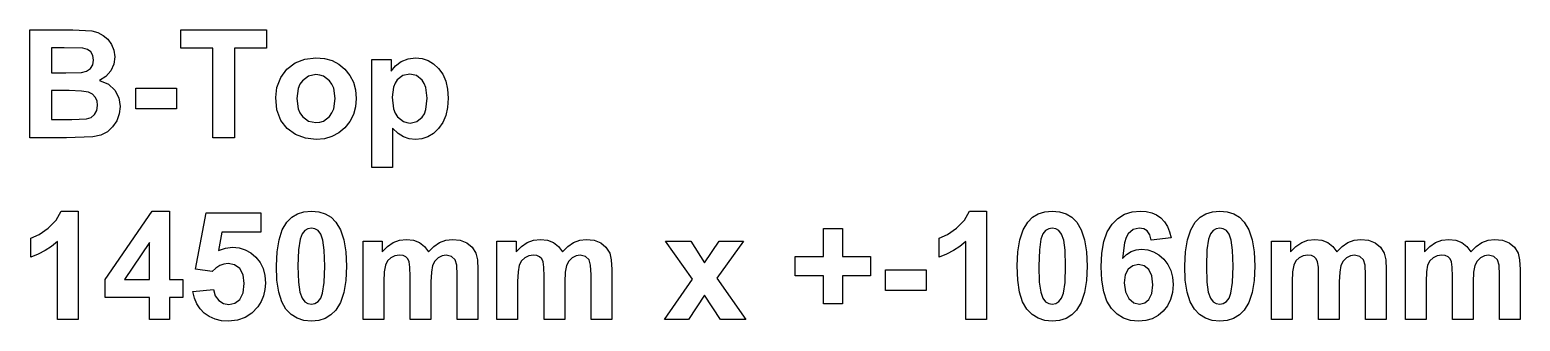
# Model space of a CAD drawing. Header units: metres. Extents: x 298 to 6408, y -126 to 1371.
# Drawn here: x 2250 to 3066, y 589 to 748 of the extents above; entities that cross this region are included whole.
import ezdxf

# ---------------------------------------------------------------- set-up
doc = ezdxf.new("R2010")
doc.units = ezdxf.units.M

msp = doc.modelspace()

# ---------------------------------------------------------------- linework, layer by layer
at = {"layer": 'B-Top 1450mm x +'}
for p, q in [((2249.99, 747.87), (2273.57, 747.87)), ((2249.99, 688.88), (2249.99, 747.87)), ((2273.57, 747.87), (2284.02, 747.29)), ((2284.02, 747.29), (2287.28, 746.39)), ((2287.28, 746.39), (2290.17, 744.86)), ((2290.17, 744.86), (2292.66, 742.7)), ((2292.66, 742.7), (2294.7, 739.93)), ((2332.69, 737.89), (2332.69, 747.87)), ((2332.69, 747.87), (2379.57, 747.87)), ((2379.57, 747.87), (2379.57, 737.89)), ((2261.9, 738.06), (2261.9, 724.41)), ((2268.74, 738.06), (2261.9, 738.06)), ((2278.93, 737.85), (2268.74, 738.06)), ((2281.54, 737.16), (2278.93, 737.85)), ((2283.41, 735.78), (2281.54, 737.16)), ((2284.54, 733.82), (2283.41, 735.78)), ((2294.7, 739.93), (2296.06, 736.66)), ((2296.06, 736.66), (2296.51, 733.03)), ((2350.19, 737.89), (2332.69, 737.89)), ((2350.19, 688.88), (2350.19, 737.89)), ((2379.57, 737.89), (2362.1, 737.89)), ((2362.1, 737.89), (2362.1, 688.88)), ((2281.09, 725.32), (2283.17, 726.73)), ((2283.17, 726.73), (2284.48, 728.76)), ((2284.48, 728.76), (2284.92, 731.34)), ((2284.92, 731.34), (2284.54, 733.82)), ((2295.95, 729.05), (2294.28, 725.42)), ((2296.51, 733.03), (2295.95, 729.05)), ((2387.34, 721.76), (2390.69, 726.41)), ((2390.69, 726.41), (2395.2, 729.81)), ((2395.2, 729.81), (2400.59, 731.89)), ((2400.59, 731.89), (2406.57, 732.58)), ((2406.57, 732.58), (2411.2, 732.19)), ((2411.2, 732.19), (2415.39, 731.01)), ((2415.39, 731.01), (2419.15, 729.04)), ((2419.15, 729.04), (2422.47, 726.29)), ((2422.47, 726.29), (2425.18, 722.93)), ((2437.2, 731.62), (2447.74, 731.62)), ((2437.2, 672.62), (2437.2, 731.62)), ((2447.74, 731.62), (2447.74, 725.34)), ((2447.74, 725.34), (2450.15, 728.26)), ((2450.15, 728.26), (2453.29, 730.57)), ((2453.29, 730.57), (2456.98, 732.08)), ((2456.98, 732.08), (2461.06, 732.58)), ((2461.06, 732.58), (2464.64, 732.22)), ((2464.64, 732.22), (2467.94, 731.12)), ((2467.94, 731.12), (2470.96, 729.3)), ((2470.96, 729.3), (2473.69, 726.75)), ((2473.69, 726.75), (2475.97, 723.54)), ((2261.9, 724.41), (2269.71, 724.41)), ((2269.71, 724.41), (2278.36, 724.62)), ((2278.36, 724.62), (2281.09, 725.32)), ((2291.65, 722.39), (2288.22, 720.23)), ((2288.22, 720.23), (2292.99, 718.11)), ((2294.28, 725.42), (2291.65, 722.39)), ((2292.99, 718.11), (2296.51, 714.88)), ((2385.25, 716.4), (2387.34, 721.76)), ((2397.85, 718.11), (2396.9, 715.86)), ((2399.17, 719.99), (2397.85, 718.11)), ((2402.54, 722.52), (2399.17, 719.99)), ((2406.61, 723.37), (2402.54, 722.52)), ((2408.74, 723.16), (2406.61, 723.37)), ((2410.68, 722.52), (2408.74, 723.16)), ((2414.04, 719.99), (2410.68, 722.52)), ((2415.35, 718.12), (2414.04, 719.99)), ((2416.28, 715.88), (2415.35, 718.12)), ((2425.18, 722.93), (2427.11, 719.16)), ((2427.11, 719.16), (2428.28, 714.97)), ((2449.92, 718.66), (2449.07, 716.48)), ((2451.12, 720.45), (2449.92, 718.66)), ((2454.21, 722.85), (2451.12, 720.45)), ((2458, 723.65), (2454.21, 722.85)), ((2461.66, 722.83), (2458, 723.65)), ((2464.68, 720.39), (2461.66, 722.83)), ((2465.86, 718.54), (2464.68, 720.39)), ((2466.7, 716.27), (2465.86, 718.54)), ((2475.97, 723.54), (2477.59, 719.77)), ((2477.59, 719.77), (2478.56, 715.42)), ((2261.9, 714.6), (2261.9, 698.82)), ((2271.52, 714.6), (2261.9, 714.6)), ((2278.23, 714.38), (2271.52, 714.6)), ((2282.08, 713.75), (2278.23, 714.38)), ((2284.23, 712.65), (2282.08, 713.75)), ((2285.81, 711.05), (2284.23, 712.65)), ((2286.77, 709), (2285.81, 711.05)), ((2296.51, 714.88), (2298.68, 710.76)), ((2298.68, 710.76), (2299.41, 705.98)), ((2308.1, 704.62), (2308.1, 715.92)), ((2308.1, 715.92), (2330.31, 715.92)), ((2330.31, 715.92), (2330.31, 704.62)), ((2384.56, 710.85), (2385.25, 716.4)), ((2385.25, 704.05), (2384.56, 710.85)), ((2396.9, 715.86), (2396.15, 710.25)), ((2396.15, 710.25), (2396.9, 704.64)), ((2417.03, 710.33), (2416.28, 715.88)), ((2416.28, 704.66), (2417.03, 710.33)), ((2428.66, 710.37), (2428.27, 705.73)), ((2428.28, 714.97), (2428.66, 710.37)), ((2449.07, 716.48), (2448.38, 710.97)), ((2448.38, 710.97), (2449.1, 704.71)), ((2467.38, 710.41), (2466.7, 716.27)), ((2466.72, 704.22), (2467.38, 710.41)), ((2478.56, 715.42), (2478.89, 710.49)), ((2478.89, 710.49), (2478.56, 705.44)), ((2283.51, 700.01), (2285.42, 701.54)), ((2285.42, 701.54), (2286.68, 703.72)), ((2286.68, 703.72), (2287.09, 706.55)), ((2287.09, 706.55), (2286.77, 709)), ((2298.94, 702.01), (2297.54, 698.16)), ((2299.41, 705.98), (2298.94, 702.01)), ((2330.31, 704.62), (2308.1, 704.62)), ((2387.34, 698.36), (2385.25, 704.05)), ((2396.9, 704.64), (2397.85, 702.39)), ((2397.85, 702.39), (2399.17, 700.51)), ((2414.04, 700.51), (2415.35, 702.39)), ((2415.35, 702.39), (2416.28, 704.66)), ((2427.1, 701.5), (2425.14, 697.69)), ((2428.27, 705.73), (2427.1, 701.5)), ((2449.1, 704.71), (2449.99, 702.29)), ((2449.99, 702.29), (2451.24, 700.33)), ((2464.76, 700.05), (2465.9, 701.88)), ((2465.9, 701.88), (2466.72, 704.22)), ((2478.56, 705.44), (2477.58, 700.98)), ((2261.9, 698.82), (2272.93, 698.82)), ((2272.93, 698.82), (2281.1, 699.18)), ((2281.1, 699.18), (2283.51, 700.01)), ((2295.32, 694.74), (2292.43, 692.08)), ((2297.54, 698.16), (2295.32, 694.74)), ((2390.75, 693.85), (2387.34, 698.36)), ((2395.44, 690.57), (2390.75, 693.85)), ((2399.17, 700.51), (2402.54, 697.98)), ((2402.54, 697.98), (2406.61, 697.13)), ((2406.61, 697.13), (2408.74, 697.34)), ((2408.74, 697.34), (2410.68, 697.98)), ((2410.68, 697.98), (2414.04, 700.51)), ((2422.41, 694.29), (2419.08, 691.5)), ((2425.14, 697.69), (2422.41, 694.29)), ((2451.61, 691.24), (2448.5, 694.15)), ((2448.5, 694.15), (2448.5, 672.62)), ((2451.24, 700.33), (2454.41, 697.75)), ((2454.41, 697.75), (2456.23, 697.1)), ((2456.23, 697.1), (2458.2, 696.89)), ((2458.2, 696.89), (2461.81, 697.68)), ((2461.81, 697.68), (2464.76, 700.05)), ((2473.65, 693.85), (2470.9, 691.25)), ((2475.94, 697.12), (2473.65, 693.85)), ((2477.58, 700.98), (2475.94, 697.12)), ((2270.07, 688.88), (2249.99, 688.88)), ((2284.44, 689.28), (2270.07, 688.88)), ((2288.81, 690.24), (2284.44, 689.28)), ((2292.43, 692.08), (2288.81, 690.24)), ((2362.1, 688.88), (2350.19, 688.88)), ((2400.91, 688.58), (2395.44, 690.57)), ((2406.65, 687.92), (2400.91, 688.58)), ((2411.2, 688.31), (2406.65, 687.92)), ((2415.34, 689.51), (2411.2, 688.31)), ((2419.08, 691.5), (2415.34, 689.51)), ((2454.56, 689.32), (2451.61, 691.24)), ((2457.6, 688.27), (2454.56, 689.32)), ((2460.98, 687.92), (2457.6, 688.27)), ((2464.56, 688.29), (2460.98, 687.92)), ((2467.87, 689.4), (2464.56, 688.29)), ((2470.9, 691.25), (2467.87, 689.4)), ((2448.5, 672.62), (2437.2, 672.62)), ((2264.47, 643.7), (2267.22, 648.76)), ((2267.22, 648.76), (2276.39, 648.76)), ((2276.39, 648.76), (2276.39, 589.52)), ((2291.32, 611.3), (2316.91, 648.76)), ((2316.91, 648.76), (2326.41, 648.76)), ((2326.41, 648.76), (2326.41, 611.34)), ((2340.66, 617.01), (2346.45, 647.71)), ((2346.45, 647.71), (2376.35, 647.71)), ((2376.35, 647.71), (2376.35, 637.13)), ((2390.72, 642.72), (2393.35, 645.36)), ((2393.35, 645.36), (2396.45, 647.25)), ((2396.45, 647.25), (2400.03, 648.38)), ((2400.03, 648.38), (2404.08, 648.76)), ((2404.08, 648.76), (2408.13, 648.38)), ((2408.13, 648.38), (2411.71, 647.23)), ((2411.71, 647.23), (2414.83, 645.32)), ((2414.83, 645.32), (2417.48, 642.64)), ((2761.57, 643.7), (2764.32, 648.76)), ((2764.32, 648.76), (2773.49, 648.76)), ((2773.49, 648.76), (2773.49, 589.52)), ((2796.15, 642.72), (2798.78, 645.36)), ((2798.78, 645.36), (2801.88, 647.25)), ((2801.88, 647.25), (2805.46, 648.38)), ((2805.46, 648.38), (2809.51, 648.76)), ((2809.51, 648.76), (2813.56, 648.38)), ((2813.56, 648.38), (2817.14, 647.23)), ((2817.14, 647.23), (2820.26, 645.32)), ((2820.26, 645.32), (2822.91, 642.64)), ((2842.23, 641.6), (2845.45, 644.73)), ((2845.45, 644.73), (2849.12, 646.97)), ((2849.12, 646.97), (2853.23, 648.31)), ((2853.23, 648.31), (2857.8, 648.76)), ((2857.8, 648.76), (2861.01, 648.53)), ((2861.01, 648.53), (2863.94, 647.82)), ((2863.94, 647.82), (2866.58, 646.64)), ((2866.58, 646.64), (2868.93, 645)), ((2868.93, 645), (2870.93, 642.9)), ((2887.82, 642.72), (2890.45, 645.36)), ((2890.45, 645.36), (2893.55, 647.25)), ((2893.55, 647.25), (2897.13, 648.38)), ((2897.13, 648.38), (2901.18, 648.76)), ((2901.18, 648.76), (2905.23, 648.38)), ((2905.23, 648.38), (2908.81, 647.23)), ((2908.81, 647.23), (2911.93, 645.32)), ((2911.93, 645.32), (2914.58, 642.64)), ((2255.09, 635.93), (2260.09, 639.32)), ((2260.09, 639.32), (2264.47, 643.7)), ((2355.02, 637.13), (2353.25, 627.11)), ((2376.35, 637.13), (2355.02, 637.13)), ((2386.37, 633.07), (2388.18, 638.48)), ((2388.18, 638.48), (2390.72, 642.72)), ((2398.99, 636.25), (2397.92, 633.39)), ((2400.41, 638.08), (2398.99, 636.25)), ((2402.13, 639.06), (2400.41, 638.08)), ((2404.08, 639.38), (2402.13, 639.06)), ((2406.01, 639.06), (2404.08, 639.38)), ((2407.72, 638.08), (2406.01, 639.06)), ((2409.17, 636.12), (2407.72, 638.08)), ((2417.48, 642.64), (2419.99, 638.43)), ((2419.99, 638.43), (2421.79, 633.02)), ((2684.36, 623.93), (2684.36, 639.26)), ((2684.36, 639.26), (2694.66, 639.26)), ((2694.66, 639.26), (2694.66, 623.93)), ((2752.2, 635.93), (2757.2, 639.32)), ((2757.2, 639.32), (2761.57, 643.7)), ((2791.8, 633.07), (2793.61, 638.48)), ((2793.61, 638.48), (2796.15, 642.72)), ((2804.42, 636.25), (2803.35, 633.39)), ((2805.85, 638.08), (2804.42, 636.25)), ((2807.57, 639.06), (2805.85, 638.08)), ((2809.51, 639.38), (2807.57, 639.06)), ((2811.45, 639.06), (2809.51, 639.38)), ((2813.15, 638.08), (2811.45, 639.06)), ((2814.6, 636.12), (2813.15, 638.08)), ((2822.91, 642.64), (2825.43, 638.43)), ((2825.43, 638.43), (2827.23, 633.02)), ((2837.73, 632.17), (2839.6, 637.45)), ((2839.6, 637.45), (2842.23, 641.6)), ((2851.06, 636.25), (2849.94, 634.2)), ((2853.81, 638.66), (2851.06, 636.25)), ((2857.11, 639.46), (2853.81, 638.66)), ((2859.56, 639.06), (2857.11, 639.46)), ((2861.5, 637.85), (2859.56, 639.06)), ((2862.87, 635.8), (2861.5, 637.85)), ((2870.93, 642.9), (2872.53, 640.38)), ((2872.53, 640.38), (2873.74, 637.44)), ((2873.74, 637.44), (2874.54, 634.07)), ((2883.47, 633.07), (2885.28, 638.48)), ((2885.28, 638.48), (2887.82, 642.72)), ((2896.09, 636.25), (2895.02, 633.39)), ((2897.52, 638.08), (2896.09, 636.25)), ((2899.24, 639.06), (2897.52, 638.08)), ((2901.18, 639.38), (2899.24, 639.06)), ((2903.12, 639.06), (2901.18, 639.38)), ((2904.82, 638.08), (2903.12, 639.06)), ((2906.27, 636.12), (2904.82, 638.08)), ((2914.58, 642.64), (2917.1, 638.43)), ((2917.1, 638.43), (2918.9, 633.02)), ((2250.47, 633.83), (2255.09, 635.93)), ((2250.47, 623.57), (2250.47, 633.83)), ((2261.85, 629.43), (2258.33, 627.1)), ((2265.08, 632.14), (2261.85, 629.43)), ((2265.08, 589.52), (2265.08, 632.14)), ((2315.46, 631.5), (2301.9, 611.34)), ((2315.46, 611.34), (2315.46, 631.5)), ((2353.25, 627.11), (2357.07, 628.53)), ((2357.07, 628.53), (2360.98, 629)), ((2360.98, 629), (2364.6, 628.66)), ((2364.6, 628.66), (2367.93, 627.63)), ((2385.28, 626.49), (2386.37, 633.07)), ((2397.92, 633.39), (2397.04, 627.5)), ((2410.35, 632.88), (2409.17, 636.12)), ((2411.14, 627.38), (2410.35, 632.88)), ((2421.79, 633.02), (2422.87, 626.41)), ((2432.37, 632.26), (2442.79, 632.26)), ((2432.37, 589.52), (2432.37, 632.26)), ((2442.79, 632.26), (2442.79, 626.43)), ((2442.79, 626.43), (2445.72, 629.4)), ((2445.72, 629.4), (2448.92, 631.53)), ((2448.92, 631.53), (2452.38, 632.8)), ((2452.38, 632.8), (2456.11, 633.23)), ((2456.11, 633.23), (2459.94, 632.8)), ((2459.94, 632.8), (2463.23, 631.54)), ((2463.23, 631.54), (2465.98, 629.41)), ((2465.98, 629.41), (2468.18, 626.43)), ((2468.18, 626.43), (2471.11, 629.41)), ((2471.11, 629.41), (2474.26, 631.54)), ((2474.26, 631.54), (2477.63, 632.8)), ((2477.63, 632.8), (2481.22, 633.23)), ((2481.22, 633.23), (2485.57, 632.75)), ((2485.57, 632.75), (2489.19, 631.32)), ((2489.19, 631.32), (2492.03, 628.96)), ((2492.03, 628.96), (2494.06, 625.7)), ((2505.65, 632.26), (2516.07, 632.26)), ((2505.65, 589.52), (2505.65, 632.26)), ((2516.07, 632.26), (2516.07, 626.43)), ((2516.07, 626.43), (2519, 629.4)), ((2519, 629.4), (2522.2, 631.53)), ((2522.2, 631.53), (2525.66, 632.8)), ((2525.66, 632.8), (2529.39, 633.23)), ((2529.39, 633.23), (2533.22, 632.8)), ((2533.22, 632.8), (2536.51, 631.54)), ((2536.51, 631.54), (2539.26, 629.41)), ((2539.26, 629.41), (2541.46, 626.43)), ((2541.46, 626.43), (2544.39, 629.41)), ((2544.39, 629.41), (2547.54, 631.54)), ((2547.54, 631.54), (2550.91, 632.8)), ((2550.91, 632.8), (2554.5, 633.23)), ((2554.5, 633.23), (2558.84, 632.75)), ((2558.84, 632.75), (2562.47, 631.32)), ((2562.47, 631.32), (2565.31, 628.96)), ((2565.31, 628.96), (2567.34, 625.7)), ((2612.65, 611.54), (2597.88, 632.26)), ((2597.88, 632.26), (2611.68, 632.26)), ((2611.68, 632.26), (2619.25, 620.51)), ((2619.25, 620.51), (2627.22, 632.26)), ((2640.49, 632.26), (2626.01, 612.02)), ((2627.22, 632.26), (2640.49, 632.26)), ((2747.58, 633.83), (2752.2, 635.93)), ((2747.58, 623.57), (2747.58, 633.83)), ((2758.95, 629.43), (2755.43, 627.1)), ((2762.19, 632.14), (2758.95, 629.43)), ((2762.19, 589.52), (2762.19, 632.14)), ((2790.72, 626.49), (2791.8, 633.07)), ((2803.35, 633.39), (2802.48, 627.5)), ((2815.79, 632.88), (2814.6, 636.12)), ((2816.57, 627.38), (2815.79, 632.88)), ((2827.23, 633.02), (2828.3, 626.41)), ((2836.6, 625.76), (2837.73, 632.17)), ((2849.04, 631.29), (2847.94, 622.84)), ((2849.94, 634.2), (2849.04, 631.29)), ((2863.59, 632.86), (2862.87, 635.8)), ((2874.54, 634.07), (2863.59, 632.86)), ((2882.39, 626.49), (2883.47, 633.07)), ((2895.02, 633.39), (2894.15, 627.5)), ((2907.46, 632.88), (2906.27, 636.12)), ((2908.24, 627.38), (2907.46, 632.88)), ((2918.9, 633.02), (2919.97, 626.41)), ((2929.47, 632.26), (2939.89, 632.26)), ((2929.47, 589.52), (2929.47, 632.26)), ((2939.89, 632.26), (2939.89, 626.43)), ((2939.89, 626.43), (2942.82, 629.4)), ((2942.82, 629.4), (2946.02, 631.53)), ((2946.02, 631.53), (2949.48, 632.8)), ((2949.48, 632.8), (2953.21, 633.23)), ((2953.21, 633.23), (2957.04, 632.8)), ((2957.04, 632.8), (2960.33, 631.54)), ((2960.33, 631.54), (2963.08, 629.41)), ((2963.08, 629.41), (2965.28, 626.43)), ((2965.28, 626.43), (2968.21, 629.41)), ((2968.21, 629.41), (2971.36, 631.54)), ((2971.36, 631.54), (2974.73, 632.8)), ((2974.73, 632.8), (2978.32, 633.23)), ((2978.32, 633.23), (2982.67, 632.75)), ((2982.67, 632.75), (2986.29, 631.32)), ((2986.29, 631.32), (2989.14, 628.96)), ((2989.14, 628.96), (2991.16, 625.7)), ((3002.75, 632.26), (3013.17, 632.26)), ((3002.75, 589.52), (3002.75, 632.26)), ((3013.17, 632.26), (3013.17, 626.43)), ((3013.17, 626.43), (3016.1, 629.4)), ((3016.1, 629.4), (3019.3, 631.53)), ((3019.3, 631.53), (3022.76, 632.8)), ((3022.76, 632.8), (3026.49, 633.23)), ((3026.49, 633.23), (3030.32, 632.8)), ((3030.32, 632.8), (3033.61, 631.54)), ((3033.61, 631.54), (3036.36, 629.41)), ((3036.36, 629.41), (3038.56, 626.43)), ((3038.56, 626.43), (3041.49, 629.41)), ((3041.49, 629.41), (3044.64, 631.54)), ((3044.64, 631.54), (3048.01, 632.8)), ((3048.01, 632.8), (3051.6, 633.23)), ((3051.6, 633.23), (3055.95, 632.75)), ((3055.95, 632.75), (3059.57, 631.32)), ((3059.57, 631.32), (3062.42, 628.96)), ((3062.42, 628.96), (3064.44, 625.7)), ((2254.54, 625.15), (2250.47, 623.57)), ((2258.33, 627.1), (2254.54, 625.15)), ((2358.56, 619.99), (2356.19, 619.72)), ((2362.1, 619.31), (2358.56, 619.99)), ((2367.93, 627.63), (2370.98, 625.92)), ((2370.98, 625.92), (2373.73, 623.53)), ((2373.73, 623.53), (2376.02, 620.59)), ((2376.02, 620.59), (2377.66, 617.24)), ((2384.92, 618.74), (2385.28, 626.49)), ((2397.04, 627.5), (2396.75, 618.62)), ((2411.4, 618.62), (2411.14, 627.38)), ((2422.87, 626.41), (2423.23, 618.62)), ((2445.78, 621.45), (2444.58, 619.1)), ((2447.58, 623.17), (2445.78, 621.45)), ((2449.8, 624.22), (2447.58, 623.17)), ((2452.29, 624.58), (2449.8, 624.22)), ((2454.23, 624.35), (2452.29, 624.58)), ((2455.73, 623.69), (2454.23, 624.35)), ((2456.83, 622.57), (2455.73, 623.69)), ((2457.6, 620.99), (2456.83, 622.57)), ((2458.05, 618.08), (2457.6, 620.99)), ((2471.65, 621.34), (2470.43, 618.88)), ((2473.45, 623.13), (2471.65, 621.34)), ((2475.62, 624.21), (2473.45, 623.13)), ((2477.92, 624.58), (2475.62, 624.21)), ((2480.76, 623.97), (2477.92, 624.58)), ((2482.75, 622.16), (2480.76, 623.97)), ((2483.62, 619.18), (2482.75, 622.16)), ((2494.06, 625.7), (2494.93, 622.12)), ((2494.93, 622.12), (2495.22, 616.85)), ((2519.06, 621.45), (2517.86, 619.1)), ((2520.86, 623.17), (2519.06, 621.45)), ((2523.08, 624.22), (2520.86, 623.17)), ((2525.57, 624.58), (2523.08, 624.22)), ((2527.51, 624.35), (2525.57, 624.58)), ((2529.01, 623.69), (2527.51, 624.35)), ((2530.11, 622.57), (2529.01, 623.69)), ((2530.88, 620.99), (2530.11, 622.57)), ((2531.33, 618.08), (2530.88, 620.99)), ((2544.93, 621.34), (2543.71, 618.88)), ((2546.73, 623.13), (2544.93, 621.34)), ((2548.9, 624.21), (2546.73, 623.13)), ((2551.2, 624.58), (2548.9, 624.21)), ((2554.04, 623.97), (2551.2, 624.58)), ((2556.03, 622.16), (2554.04, 623.97)), ((2556.9, 619.18), (2556.03, 622.16)), ((2567.34, 625.7), (2568.21, 622.12)), ((2568.21, 622.12), (2568.5, 616.85)), ((2668.91, 613.35), (2668.91, 623.93)), ((2668.91, 623.93), (2684.36, 623.93)), ((2694.66, 623.93), (2710.15, 623.93)), ((2710.15, 623.93), (2710.15, 613.35)), ((2751.64, 625.15), (2747.58, 623.57)), ((2755.43, 627.1), (2751.64, 625.15)), ((2790.35, 618.74), (2790.72, 626.49)), ((2802.48, 627.5), (2802.19, 618.62)), ((2816.83, 618.62), (2816.57, 627.38)), ((2828.3, 626.41), (2828.66, 618.62)), ((2836.23, 618.22), (2836.6, 625.76)), ((2847.94, 622.84), (2850.18, 625.03)), ((2850.18, 625.03), (2852.68, 626.59)), ((2852.68, 626.59), (2855.43, 627.52)), ((2855.43, 627.52), (2858.44, 627.83)), ((2858.44, 627.83), (2861.86, 627.5)), ((2861.86, 627.5), (2865.02, 626.49)), ((2865.02, 626.49), (2867.92, 624.8)), ((2867.92, 624.8), (2870.58, 622.44)), ((2870.58, 622.44), (2872.78, 619.55)), ((2882.02, 618.74), (2882.39, 626.49)), ((2894.15, 627.5), (2893.86, 618.62)), ((2908.5, 618.62), (2908.24, 627.38)), ((2919.97, 626.41), (2920.33, 618.62)), ((2942.88, 621.45), (2941.68, 619.1)), ((2944.68, 623.17), (2942.88, 621.45)), ((2946.9, 624.22), (2944.68, 623.17)), ((2949.39, 624.58), (2946.9, 624.22)), ((2951.33, 624.35), (2949.39, 624.58)), ((2952.83, 623.69), (2951.33, 624.35)), ((2953.93, 622.57), (2952.83, 623.69)), ((2954.7, 620.99), (2953.93, 622.57)), ((2955.15, 618.08), (2954.7, 620.99)), ((2968.75, 621.34), (2967.54, 618.88)), ((2970.56, 623.13), (2968.75, 621.34)), ((2972.72, 624.21), (2970.56, 623.13)), ((2975.02, 624.58), (2972.72, 624.21)), ((2977.86, 623.97), (2975.02, 624.58)), ((2979.85, 622.16), (2977.86, 623.97)), ((2980.73, 619.18), (2979.85, 622.16)), ((2991.16, 625.7), (2992.03, 622.12)), ((2992.03, 622.12), (2992.33, 616.85)), ((3016.16, 621.45), (3014.96, 619.1)), ((3017.96, 623.17), (3016.16, 621.45)), ((3020.18, 624.22), (3017.96, 623.17)), ((3022.67, 624.58), (3020.18, 624.22)), ((3024.61, 624.35), (3022.67, 624.58)), ((3026.11, 623.69), (3024.61, 624.35)), ((3027.21, 622.57), (3026.11, 623.69)), ((3027.98, 620.99), (3027.21, 622.57)), ((3028.43, 618.08), (3027.98, 620.99)), ((3042.03, 621.34), (3040.82, 618.88)), ((3043.83, 623.13), (3042.03, 621.34)), ((3046, 624.21), (3043.83, 623.13)), ((3048.3, 624.58), (3046, 624.21)), ((3051.14, 623.97), (3048.3, 624.58)), ((3053.13, 622.16), (3051.14, 623.97)), ((3054.01, 619.18), (3053.13, 622.16)), ((3064.44, 625.7), (3065.31, 622.12)), ((3065.31, 622.12), (3065.61, 616.85)), ((2349.83, 615.68), (2340.66, 617.01)), ((2351.83, 617.57), (2349.83, 615.68)), ((2353.95, 618.91), (2351.83, 617.57)), ((2356.19, 619.72), (2353.95, 618.91)), ((2364.9, 617.27), (2362.1, 619.31)), ((2366.73, 613.88), (2364.9, 617.27)), ((2367.34, 609.12), (2366.73, 613.88)), ((2377.66, 617.24), (2378.64, 613.49)), ((2378.64, 613.49), (2378.97, 609.32)), ((2385.25, 610.9), (2384.92, 618.74)), ((2396.75, 618.62), (2397.01, 609.86)), ((2411.11, 609.75), (2411.4, 618.62)), ((2423.23, 618.62), (2422.87, 610.84)), ((2443.9, 615.57), (2443.67, 610.29)), ((2444.58, 619.1), (2443.9, 615.57)), ((2458.2, 612.95), (2458.05, 618.08)), ((2458.2, 589.52), (2458.2, 612.95)), ((2469.74, 615.27), (2469.51, 610.05)), ((2470.43, 618.88), (2469.74, 615.27)), ((2483.92, 613.95), (2483.62, 619.18)), ((2483.92, 589.52), (2483.92, 613.95)), ((2495.22, 616.85), (2495.22, 589.52)), ((2517.18, 615.57), (2516.95, 610.29)), ((2517.86, 619.1), (2517.18, 615.57)), ((2531.48, 612.95), (2531.33, 618.08)), ((2531.48, 589.52), (2531.48, 612.95)), ((2543.02, 615.27), (2542.79, 610.05)), ((2543.71, 618.88), (2543.02, 615.27)), ((2557.2, 613.95), (2556.9, 619.18)), ((2557.2, 589.52), (2557.2, 613.95)), ((2568.5, 616.85), (2568.5, 589.52)), ((2626.01, 612.02), (2641.82, 589.52)), ((2684.36, 613.35), (2668.91, 613.35)), ((2684.36, 598.02), (2684.36, 613.35)), ((2710.15, 613.35), (2694.66, 613.35)), ((2694.66, 613.35), (2694.66, 598.02)), ((2718.24, 605.26), (2718.24, 616.57)), ((2718.24, 616.57), (2740.45, 616.57)), ((2740.45, 616.57), (2740.45, 605.26)), ((2790.68, 610.9), (2790.35, 618.74)), ((2802.19, 618.62), (2802.45, 609.86)), ((2816.54, 609.75), (2816.83, 618.62)), ((2828.66, 618.62), (2828.3, 610.84)), ((2836.59, 610.86), (2836.23, 618.22)), ((2849.47, 613.79), (2848.91, 609.4)), ((2851.16, 616.95), (2849.47, 613.79)), ((2853.66, 618.87), (2851.16, 616.95)), ((2856.67, 619.5), (2853.66, 618.87)), ((2859.77, 618.84), (2856.67, 619.5)), ((2862.31, 616.83), (2859.77, 618.84)), ((2864, 613.38), (2862.31, 616.83)), ((2864.56, 608.4), (2864, 613.38)), ((2872.78, 619.55), (2874.36, 616.27)), ((2874.36, 616.27), (2875.31, 612.59)), ((2875.31, 612.59), (2875.63, 608.52)), ((2882.35, 610.9), (2882.02, 618.74)), ((2893.86, 618.62), (2894.12, 609.86)), ((2908.21, 609.75), (2908.5, 618.62)), ((2920.33, 618.62), (2919.97, 610.84)), ((2941, 615.57), (2940.78, 610.29)), ((2941.68, 619.1), (2941, 615.57)), ((2955.3, 612.95), (2955.15, 618.08)), ((2955.3, 589.52), (2955.3, 612.95)), ((2966.84, 615.27), (2966.61, 610.05)), ((2967.54, 618.88), (2966.84, 615.27)), ((2981.02, 613.95), (2980.73, 619.18)), ((2981.02, 589.52), (2981.02, 613.95)), ((2992.33, 616.85), (2992.33, 589.52)), ((3014.28, 615.57), (3014.06, 610.29)), ((3014.96, 619.1), (3014.28, 615.57)), ((3028.58, 612.95), (3028.43, 618.08)), ((3028.58, 589.52), (3028.58, 612.95)), ((3040.12, 615.27), (3039.89, 610.05)), ((3040.82, 618.88), (3040.12, 615.27)), ((3054.3, 613.95), (3054.01, 619.18)), ((3054.3, 589.52), (3054.3, 613.95)), ((3065.61, 616.85), (3065.61, 589.52)), ((2291.32, 601.4), (2291.32, 611.3)), ((2301.9, 611.34), (2315.46, 611.34)), ((2326.41, 611.34), (2333.73, 611.34)), ((2333.73, 611.34), (2333.73, 601.4)), ((2339.29, 604.7), (2350.56, 605.86)), ((2340.05, 601.18), (2339.29, 604.7)), ((2350.56, 605.86), (2351.51, 602.44)), ((2364.88, 600.45), (2366.72, 604.06)), ((2366.72, 604.06), (2367.34, 609.12)), ((2378.7, 605.78), (2377.91, 602.43)), ((2378.97, 609.32), (2378.7, 605.78)), ((2386.24, 604.35), (2385.25, 610.9)), ((2387.89, 599.1), (2386.24, 604.35)), ((2397.01, 609.86), (2397.8, 604.35)), ((2397.8, 604.35), (2398.98, 601.12)), ((2409.17, 601.03), (2410.23, 603.89)), ((2410.23, 603.89), (2411.11, 609.75)), ((2421.78, 604.23), (2419.97, 598.81)), ((2422.87, 610.84), (2421.78, 604.23)), ((2443.67, 610.29), (2443.67, 589.52)), ((2469.51, 610.05), (2469.51, 589.52)), ((2516.95, 610.29), (2516.95, 589.52)), ((2542.79, 610.05), (2542.79, 589.52)), ((2597.24, 589.52), (2612.65, 611.54)), ((2740.45, 605.26), (2718.24, 605.26)), ((2791.67, 604.35), (2790.68, 610.9)), ((2793.32, 599.1), (2791.67, 604.35)), ((2802.45, 609.86), (2803.23, 604.35)), ((2803.23, 604.35), (2804.41, 601.12)), ((2814.6, 601.03), (2815.67, 603.89)), ((2815.67, 603.89), (2816.54, 609.75)), ((2827.22, 604.23), (2825.4, 598.81)), ((2828.3, 610.84), (2827.22, 604.23)), ((2837.67, 604.62), (2836.59, 610.86)), ((2839.47, 599.49), (2837.67, 604.62)), ((2848.91, 609.4), (2849.54, 604.52)), ((2849.54, 604.52), (2851.44, 600.89)), ((2862.47, 600.35), (2864.04, 603.59)), ((2864.04, 603.59), (2864.56, 608.4)), ((2875.29, 604.22), (2874.3, 600.36)), ((2875.63, 608.52), (2875.29, 604.22)), ((2883.34, 604.35), (2882.35, 610.9)), ((2884.99, 599.1), (2883.34, 604.35)), ((2894.12, 609.86), (2894.9, 604.35)), ((2894.9, 604.35), (2896.08, 601.12)), ((2906.27, 601.03), (2907.34, 603.89)), ((2907.34, 603.89), (2908.21, 609.75)), ((2918.89, 604.23), (2917.07, 598.81)), ((2919.97, 610.84), (2918.89, 604.23)), ((2940.78, 610.29), (2940.78, 589.52)), ((2966.61, 610.05), (2966.61, 589.52)), ((3014.06, 610.29), (3014.06, 589.52)), ((3039.89, 610.05), (3039.89, 589.52)), ((2315.46, 601.4), (2291.32, 601.4)), ((2315.46, 589.52), (2315.46, 601.4)), ((2333.73, 601.4), (2326.41, 601.4)), ((2326.41, 601.4), (2326.41, 589.52)), ((2341.33, 598.05), (2340.05, 601.18)), ((2343.13, 595.29), (2341.33, 598.05)), ((2351.51, 602.44), (2353.41, 599.81)), ((2353.41, 599.81), (2355.97, 598.13)), ((2355.97, 598.13), (2358.89, 597.57)), ((2358.89, 597.57), (2362.15, 598.29)), ((2362.15, 598.29), (2364.88, 600.45)), ((2374.74, 596.33), (2371.58, 592.91)), ((2376.59, 599.28), (2374.74, 596.33)), ((2377.91, 602.43), (2376.59, 599.28)), ((2390.19, 595.14), (2387.89, 599.1)), ((2398.98, 601.12), (2400.43, 599.18)), ((2400.43, 599.18), (2402.14, 598.22)), ((2402.14, 598.22), (2404.08, 597.89)), ((2404.08, 597.89), (2406.02, 598.22)), ((2406.02, 598.22), (2407.74, 599.2)), ((2407.74, 599.2), (2409.17, 601.03)), ((2419.97, 598.81), (2417.44, 594.55)), ((2619.25, 602.76), (2610.47, 589.52)), ((2627.94, 589.52), (2619.25, 602.76)), ((2694.66, 598.02), (2684.36, 598.02)), ((2795.63, 595.14), (2793.32, 599.1)), ((2804.41, 601.12), (2805.87, 599.18)), ((2805.87, 599.18), (2807.57, 598.22)), ((2807.57, 598.22), (2809.51, 597.89)), ((2809.51, 597.89), (2811.45, 598.22)), ((2811.45, 598.22), (2813.17, 599.2)), ((2813.17, 599.2), (2814.6, 601.03)), ((2825.4, 598.81), (2822.87, 594.55)), ((2841.98, 595.46), (2839.47, 599.49)), ((2845.06, 592.42), (2841.98, 595.46)), ((2851.44, 600.89), (2854.16, 598.64)), ((2854.16, 598.64), (2857.24, 597.89)), ((2857.24, 597.89), (2860.11, 598.51)), ((2860.11, 598.51), (2862.47, 600.35)), ((2872.64, 596.95), (2870.31, 593.99)), ((2874.3, 600.36), (2872.64, 596.95)), ((2887.3, 595.14), (2884.99, 599.1)), ((2896.08, 601.12), (2897.54, 599.18)), ((2897.54, 599.18), (2899.24, 598.22)), ((2899.24, 598.22), (2901.18, 597.89)), ((2901.18, 597.89), (2903.12, 598.22)), ((2903.12, 598.22), (2904.84, 599.2)), ((2904.84, 599.2), (2906.27, 601.03)), ((2917.07, 598.81), (2914.54, 594.55)), ((2276.39, 589.52), (2265.08, 589.52)), ((2326.41, 589.52), (2315.46, 589.52)), ((2345.44, 592.91), (2343.13, 595.29)), ((2348.21, 590.99), (2345.44, 592.91)), ((2351.35, 589.62), (2348.21, 590.99)), ((2354.87, 588.79), (2351.35, 589.62)), ((2358.76, 588.52), (2354.87, 588.79)), ((2363.6, 589.01), (2358.76, 588.52)), ((2367.87, 590.47), (2363.6, 589.01)), ((2371.58, 592.91), (2367.87, 590.47)), ((2393.04, 592.24), (2390.19, 595.14)), ((2396.3, 590.17), (2393.04, 592.24)), ((2399.98, 588.93), (2396.3, 590.17)), ((2404.08, 588.52), (2399.98, 588.93)), ((2408.13, 588.9), (2404.08, 588.52)), ((2411.7, 590.03), (2408.13, 588.9)), ((2414.81, 591.91), (2411.7, 590.03)), ((2417.44, 594.55), (2414.81, 591.91)), ((2443.67, 589.52), (2432.37, 589.52)), ((2469.51, 589.52), (2458.2, 589.52)), ((2495.22, 589.52), (2483.92, 589.52)), ((2516.95, 589.52), (2505.65, 589.52)), ((2542.79, 589.52), (2531.48, 589.52)), ((2568.5, 589.52), (2557.2, 589.52)), ((2610.47, 589.52), (2597.24, 589.52)), ((2641.82, 589.52), (2627.94, 589.52)), ((2773.49, 589.52), (2762.19, 589.52)), ((2798.47, 592.24), (2795.63, 595.14)), ((2801.73, 590.17), (2798.47, 592.24)), ((2805.41, 588.93), (2801.73, 590.17)), ((2809.51, 588.52), (2805.41, 588.93)), ((2813.56, 588.9), (2809.51, 588.52)), ((2817.13, 590.03), (2813.56, 588.9)), ((2820.24, 591.91), (2817.13, 590.03)), ((2822.87, 594.55), (2820.24, 591.91)), ((2848.53, 590.25), (2845.06, 592.42)), ((2852.4, 588.95), (2848.53, 590.25)), ((2856.67, 588.52), (2852.4, 588.95)), ((2860.65, 588.86), (2856.67, 588.52)), ((2864.25, 589.89), (2860.65, 588.86)), ((2867.47, 591.6), (2864.25, 589.89)), ((2870.31, 593.99), (2867.47, 591.6)), ((2890.14, 592.24), (2887.3, 595.14)), ((2893.4, 590.17), (2890.14, 592.24)), ((2897.08, 588.93), (2893.4, 590.17)), ((2901.18, 588.52), (2897.08, 588.93)), ((2905.23, 588.9), (2901.18, 588.52)), ((2908.8, 590.03), (2905.23, 588.9)), ((2911.91, 591.91), (2908.8, 590.03)), ((2914.54, 594.55), (2911.91, 591.91)), ((2940.78, 589.52), (2929.47, 589.52)), ((2966.61, 589.52), (2955.3, 589.52)), ((2992.33, 589.52), (2981.02, 589.52)), ((3014.06, 589.52), (3002.75, 589.52)), ((3039.89, 589.52), (3028.58, 589.52)), ((3065.61, 589.52), (3054.3, 589.52))]:
    msp.add_line(p, q, dxfattribs=at)

doc.saveas('drawing.dxf')
